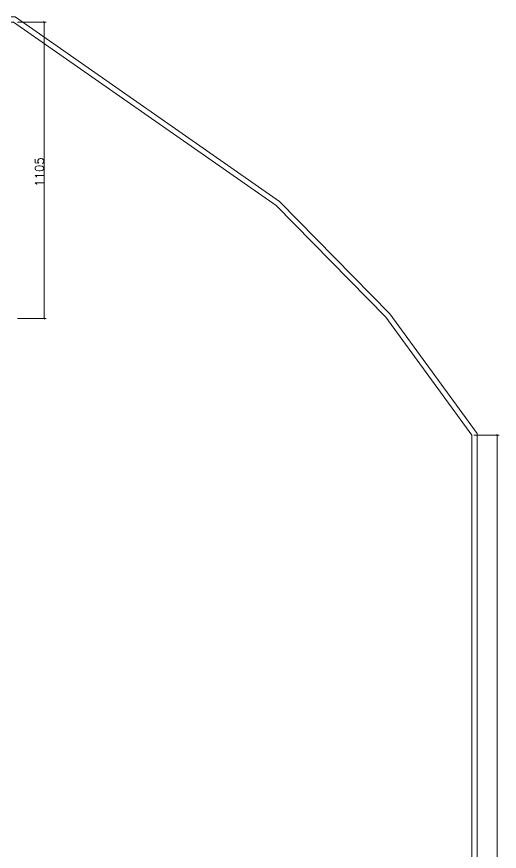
# Model space of a CAD drawing. Header units: metres. Extents: x 1 to 114, y -6 to 62.
# Drawn here: x 95.28 to 113.28, y 30.05 to 61.15 of the extents above; entities that cross this region are included whole.
import ezdxf

# ---------------------------------------------------------------- set-up
doc = ezdxf.new("R2010")
doc.units = ezdxf.units.M
doc.layers.add('ARQ-COTA-50', color=7, linetype='Continuous', lineweight=5)
doc.layers.add('ARQ-PAR', color=7, linetype='Continuous', lineweight=5)
doc.layers.add('ARQ_1100_BASE_TÉRREO_GARAGEM_dwg', color=7, linetype='Continuous', lineweight=5, true_color=0x767676)
doc.styles.add('RomanS', font='romans__.ttf', dxfattribs={"height": 0.32})

# ---------------------------------------------------------------- blocks, each defined once
blk = doc.blocks.new('ARQ_1100_BASE_TÉRREO_GARAGEM_dwg__ARCHTICK-4197735-PLANTA BAIXA GERAL')
at = {"layer": 'ARQ-COTA-50', "color": 253, "true_color": 0xaaaaaa}
blk.add_line((-0.5, -0.5), (0.5, 0.5), dxfattribs=at)
blk = doc.blocks.new('ARQ_1100_BASE_TÉRREO_GARAGEM_dwg-4178582-PLANTA BAIXA GERAL')
at = {"layer": 'ARQ-COTA-50', "color": 253, "true_color": 0xaaaaaa}
for p, q in [((76.876, 60.952), (77.948, 60.952)), ((77.873, 60.952), (77.873, 49.902)), ((76.876, 49.902), (77.948, 49.902)), ((93.908, 45.55), (94.854, 45.55)), ((94.779, 0), (94.779, 45.55))]:
    blk.add_line(p, q, dxfattribs=at)
at = {"layer": 'ARQ-PAR', "color": 253, "true_color": 0xaaaaaa, "flags": 128}
for points in [[(52.916, 59.372), (52.916, 61.152), (76.799, 61.152), (86.659, 54.267), (90.771, 50.079), (94.033, 45.615), (94.033, 0), (93.833, 0), (52.833, 0), (52.833, 0.2), (93.833, 0.2), (93.833, 45.55), (93.833, 0.2)], [(48.616, 51.902), (42.466, 51.902), (53.116, 51.902), (53.116, 60.952), (76.736, 60.952), (86.529, 54.114), (90.618, 49.949), (93.833, 45.55)]]:
    blk.add_lwpolyline(points, dxfattribs=at)
for p, xscale, yscale, zscale, rotation in [((77.873, 60.952), 0.05000000000000002, 0.05000000000000002, 0.05000000000000002, 90), ((77.873, 49.902), 0.05, 0.05, 0.05, 270), ((94.779, 45.55), 0.05000000000000002, 0.05000000000000002, 0.05000000000000002, 90)]:
    blk.add_blockref('ARQ_1100_BASE_TÉRREO_GARAGEM_dwg__ARCHTICK-4197735-PLANTA BAIXA GERAL', p, dxfattribs=dict(xscale=xscale, yscale=yscale, zscale=zscale, rotation=rotation))
at = {"layer": 'ARQ-COTA-50', "insert": (77.539, 54.814), "char_height": 0.32, "width": 1.48176, "attachment_point": 1, "rotation": 90, "line_spacing_factor": 0.983083, "style": 'RomanS'}
blk.add_mtext('1105', dxfattribs=at)

msp = doc.modelspace()

# ---------------------------------------------------------------- block references
at = {"layer": 'ARQ_1100_BASE_TÉRREO_GARAGEM_dwg', "color": 253, "true_color": 0xaaaaaa}
msp.add_blockref('ARQ_1100_BASE_TÉRREO_GARAGEM_dwg-4178582-PLANTA BAIXA GERAL', (18.43, 0), dxfattribs=at)

doc.saveas('drawing.dxf')
